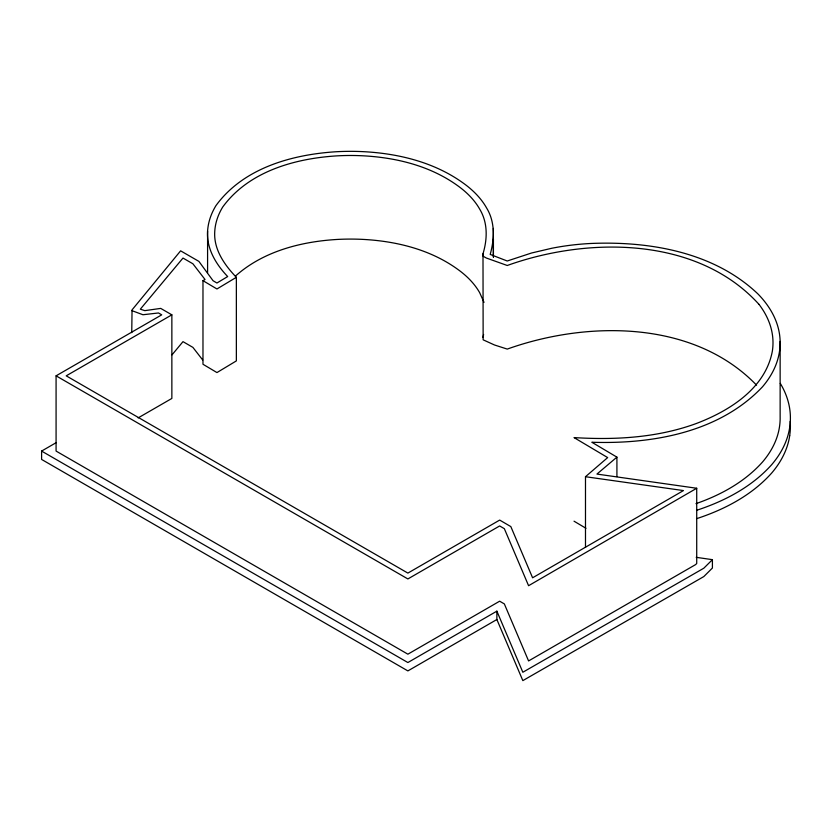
<?xml version="1.0" encoding="UTF-8"?>
<svg xmlns="http://www.w3.org/2000/svg" width="832" height="832" viewBox="0 0 832 832"><rect width="100%" height="100%" fill="white"/><g stroke="black" fill="none" stroke-linecap="round" stroke-linejoin="round"><path stroke-width="1.25" d="M756.538 385.143C693.763 319.966 587.382 320.476 507.25 349.086L494.478 344.978L483.142 339.82L482.997 253.791C487.458 239.044 487.958 222.716 479.669 209.092A127.41 73.559 0 0 0 457.538 185.598C430.695 166.234 397.54 157.882 364.894 155.906A141.18 81.505 0 0 0 336.939 155.865C294.809 158.486 248.706 171.371 222.716 207.022A142.282 82.15 0 0 0 214.76 231.358C213.47 249.34 224.484 264.961 236.361 277.306L236.361 360.901L216.954 372.57L202.977 364.26L202.977 280.665L205.015 279.49L192.899 263.786L182.988 258.055L140.327 309.182L144.83 310.648L160.722 308.402L171.86 314.839L171.86 398.434L138.143 417.903M482.997 337.397L483.61 334.474M207.584 272.73L207.584 231.213A149.906 86.549 0 0 1 215.946 205.629C243.308 168.054 291.876 154.523 336.242 151.736A148.366 85.654 0 0 1 365.622 151.788C399.974 153.868 434.866 162.656 463.143 183.009A134.534 77.667 0 0 1 486.502 207.813C495.279 222.009 494.468 239.013 490.204 254.426L507.218 260.998L531.606 252.99L551.71 248.279A163.457 94.37 0 0 1 591.115 243.464C649.636 241.041 713.929 252.106 757.838 293.842A171.808 99.195 0 0 1 779.47 351.499A171.392 98.956 0 0 1 762.424 386.89C719.222 432.536 652.184 444.278 591.854 442.25L616.918 457.142L616.918 476.601M131.747 332.644L132.049 309.889L180.617 250.838L198.9 261.394L213.044 280.706L216.923 283.015L227.677 276.557C216.06 264.399 206.409 248.643 207.584 231.213M172.026 354.838L182.988 341.65L192.899 347.381L202.727 360.017M696.717 488.259L528.58 585.707L504.348 528.684L499.658 525.949L407.878 578.947L56.077 375.835L56.077 451.079L407.878 654.181L499.658 601.193L504.348 603.928L528.58 660.941L695.604 564.606L696.717 563.493L696.717 488.259L596.929 474.074L616.918 457.142M696.207 557.326L712.41 559.666L703.81 568.214L522.839 672.256L496.87 611.156L407.878 662.542L41.6 451.079L41.6 459.43L407.878 670.904L496.87 619.518L496.87 611.156M585.489 547.456L585.489 476.715L607.672 457.59L574.028 437.59C615.212 440.128 657.457 437.798 696.498 423.436C729.466 410.842 765.388 388.502 772.356 351.125A164.871 95.191 0 0 0 759.013 304.377M235.425 276.099C263.058 251.399 300.685 241.644 336.939 239.46A141.18 81.505 0 0 1 364.894 239.502C397.54 241.478 430.695 249.829 457.538 269.194A127.41 73.559 0 0 1 479.669 292.687L484.016 302.359M236.361 277.306L216.954 288.974L202.977 280.665M56.077 375.835L161.73 314.839L158.486 312.967L142.958 314.746L131.747 310.586M171.86 314.839L66.217 375.835L407.878 573.092L499.689 520.083L510.827 526.594L532.594 577.793L683.457 490.578L585.489 476.715M41.6 451.079L56.212 442.634M695.989 503.651C720.824 495.009 744.713 481.905 762.424 462.124A171.392 98.956 0 0 0 779.501 426.743A171.808 99.195 0 0 0 780.135 416.634L780.146 341.401M696.54 510.328C724.568 501.166 751.733 486.949 771.618 464.755A181.532 104.801 0 0 0 789.714 427.284M696.54 518.69C724.568 509.527 751.733 495.31 771.618 473.117A181.532 104.801 0 0 0 789.714 435.646M574.028 521.186L585.967 528.289M759.002 304.377C697.382 236.34 587.995 236.538 507.25 265.491L486.346 258.024L483.142 256.225L482.997 253.791M496.87 619.518L522.839 680.618L703.81 576.576L712.41 568.027L712.41 559.666M493.418 239.086L493.418 257.244M493.376 228.426L493.376 256.963M790.202 421.377A182.114 105.144 0 0 1 789.672 435.646M780.291 383.386A182.114 105.144 0 0 1 789.672 427.284"/></g></svg>
